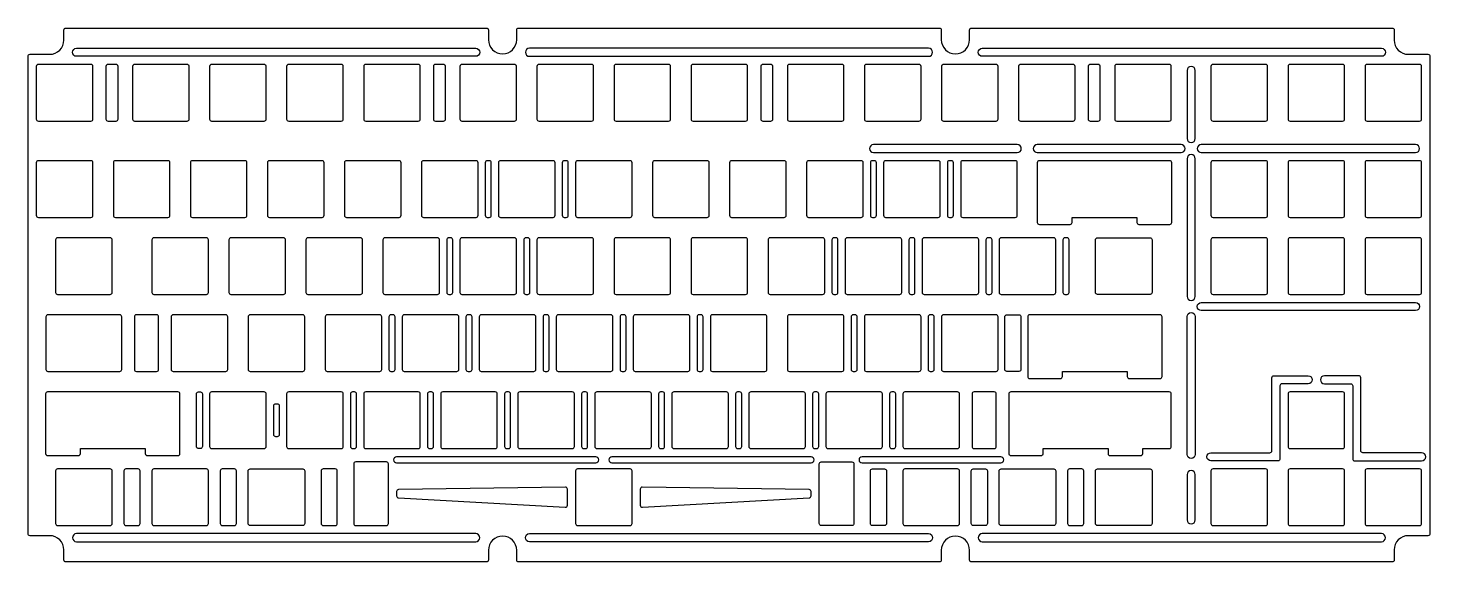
# Model space of a CAD drawing. Header units: millimetres. Extents: x 184 to 531, y 56 to 188.
import ezdxf

# ---------------------------------------------------------------- set-up
doc = ezdxf.new("R2010")
doc.units = ezdxf.units.MM

msp = doc.modelspace()

# ---------------------------------------------------------------- linework, layer by layer
msp.add_lwpolyline([(184.5, 180.67, -0.414214), (185, 181.17), (189.86, 181.17, 0.414214), (193.36, 184.67), (193.36, 187.16, -0.414214), (193.86, 187.66), (297.86, 187.66, -0.414214), (298.36, 187.16), (298.36, 184.77, 1), (305.36, 184.77), (305.36, 187.16, -0.414214), (305.86, 187.66), (409.86, 187.66, -0.414214), (410.36, 187.16), (410.36, 184.77, 1), (417.36, 184.77), (417.36, 187.16, -0.414214), (417.86, 187.66), (521.86, 187.66, -0.414214), (522.36, 187.16), (522.36, 184.67, 0.414214), (525.86, 181.17), (530.71, 181.17, -0.414214), (531.21, 180.67), (531.21, 62.66, -0.414214), (530.71, 62.16), (525.86, 62.16, 0.414214), (522.36, 58.66), (522.36, 56.16, -0.414214), (521.86, 55.66), (417.86, 55.66, -0.414214), (417.36, 56.16), (417.36, 58.56, 1), (410.36, 58.56), (410.36, 56.16, -0.414214), (409.86, 55.66), (305.86, 55.66, -0.414214), (305.36, 56.16), (305.36, 58.56, 1), (298.36, 58.56), (298.36, 56.16, -0.414214), (297.86, 55.66), (193.86, 55.66, -0.414214), (193.36, 56.16), (193.36, 58.66, 0.414214), (189.86, 62.16), (185, 62.16, -0.414214), (184.5, 62.66), (184.5, 180.67)], format="xyb")
for points in [[(196.5, 180.67, -1), (196.5, 182.67), (295.21, 182.67, -1), (295.21, 180.67)], [(407.21, 180.67, 1), (407.21, 182.67), (308.5, 182.67, 1), (308.5, 180.67)], [(420.5, 180.67, -1), (420.5, 182.67), (519.21, 182.67, -1), (519.21, 180.67)], [(200.55, 178.17, 0.414214), (200.05, 178.67), (187.05, 178.67, 0.414214), (186.55, 178.17), (186.55, 165.17, 0.414214), (187.05, 164.67), (200.05, 164.67, 0.414214), (200.55, 165.17)], [(206.28, 164.67, 0.414214), (206.78, 165.17), (206.78, 178.17, 0.414214), (206.28, 178.67), (204.28, 178.67, 0.414214), (203.78, 178.17), (203.78, 165.17, 0.414214), (204.28, 164.67)], [(224.36, 178.17, 0.414214), (223.86, 178.67), (210.86, 178.67, 0.414214), (210.36, 178.17), (210.36, 165.17, 0.414214), (210.86, 164.67), (223.86, 164.67, 0.414214), (224.36, 165.17)], [(243.41, 178.17, 0.414214), (242.91, 178.67), (229.91, 178.67, 0.414214), (229.41, 178.17), (229.41, 165.17, 0.414214), (229.91, 164.67), (242.91, 164.67, 0.414214), (243.41, 165.17)], [(262.46, 178.17, 0.414214), (261.96, 178.67), (248.96, 178.67, 0.414214), (248.46, 178.17), (248.46, 165.17, 0.414214), (248.96, 164.67), (261.96, 164.67, 0.414214), (262.46, 165.17)], [(281.51, 178.17, 0.414214), (281.01, 178.67), (268.01, 178.67, 0.414214), (267.51, 178.17), (267.51, 165.17, 0.414214), (268.01, 164.67), (281.01, 164.67, 0.414214), (281.51, 165.17)], [(287.24, 164.67, 0.414214), (287.74, 165.17), (287.74, 178.17, 0.414214), (287.24, 178.67), (285.24, 178.67, 0.414214), (284.74, 178.17), (284.74, 165.17, 0.414214), (285.24, 164.67)], [(305.32, 178.17, 0.414214), (304.82, 178.67), (291.82, 178.67, 0.414214), (291.32, 178.17), (291.32, 165.17, 0.414214), (291.82, 164.67), (304.82, 164.67, 0.414214), (305.32, 165.17)], [(324.37, 178.17, 0.414214), (323.87, 178.67), (310.87, 178.67, 0.414214), (310.37, 178.17), (310.37, 165.17, 0.414214), (310.87, 164.67), (323.87, 164.67, 0.414214), (324.37, 165.17)], [(343.42, 178.17, 0.414214), (342.92, 178.67), (329.92, 178.67, 0.414214), (329.42, 178.17), (329.42, 165.17, 0.414214), (329.92, 164.67), (342.92, 164.67, 0.414214), (343.42, 165.17)], [(362.47, 178.17, 0.414214), (361.97, 178.67), (348.97, 178.67, 0.414214), (348.47, 178.17), (348.47, 165.17, 0.414214), (348.97, 164.67), (361.97, 164.67, 0.414214), (362.47, 165.17)], [(368.21, 164.67, 0.414214), (368.71, 165.17), (368.71, 178.17, 0.414214), (368.21, 178.67), (366.21, 178.67, 0.414214), (365.71, 178.17), (365.71, 165.17, 0.414214), (366.21, 164.67)], [(386.29, 178.17, 0.414214), (385.79, 178.67), (372.79, 178.67, 0.414214), (372.29, 178.17), (372.29, 165.17, 0.414214), (372.79, 164.67), (385.79, 164.67, 0.414214), (386.29, 165.17)], [(405.34, 178.17, 0.414214), (404.84, 178.67), (391.84, 178.67, 0.414214), (391.34, 178.17), (391.34, 165.17, 0.414214), (391.84, 164.67), (404.84, 164.67, 0.414214), (405.34, 165.17)], [(424.39, 178.17, 0.414214), (423.89, 178.67), (410.89, 178.67, 0.414214), (410.39, 178.17), (410.39, 165.17, 0.414214), (410.89, 164.67), (423.89, 164.67, 0.414214), (424.39, 165.17)], [(443.44, 178.17, 0.414214), (442.94, 178.67), (429.94, 178.67, 0.414214), (429.44, 178.17), (429.44, 165.17, 0.414214), (429.94, 164.67), (442.94, 164.67, 0.414214), (443.44, 165.17)], [(449.17, 164.67, 0.414214), (449.67, 165.17), (449.67, 178.17, 0.414214), (449.17, 178.67), (447.17, 178.67, 0.414214), (446.67, 178.17), (446.67, 165.17, 0.414214), (447.17, 164.67)], [(467.25, 178.17, 0.414214), (466.75, 178.67), (453.75, 178.67, 0.414214), (453.25, 178.17), (453.25, 165.17, 0.414214), (453.75, 164.67), (466.75, 164.67, 0.414214), (467.25, 165.17)], [(473.16, 160.36), (473.16, 177.17, 1), (471.16, 177.17), (471.16, 160.36, 1)], [(491.06, 178.17, 0.414214), (490.56, 178.67), (477.56, 178.67, 0.414214), (477.06, 178.17), (477.06, 165.17, 0.414214), (477.56, 164.67), (490.56, 164.67, 0.414214), (491.06, 165.17)], [(510.11, 178.17, 0.414214), (509.61, 178.67), (496.61, 178.67, 0.414214), (496.11, 178.17), (496.11, 165.17, 0.414214), (496.61, 164.67), (509.61, 164.67, 0.414214), (510.11, 165.17)], [(529.16, 178.17, 0.414214), (528.66, 178.67), (515.66, 178.67, 0.414214), (515.16, 178.17), (515.16, 165.17, 0.414214), (515.66, 164.67), (528.66, 164.67, 0.414214), (529.16, 165.17)], [(393.61, 156.86), (429.15, 156.86, 1), (429.15, 158.86), (393.61, 158.86, 1)], [(469.66, 158.86), (434.11, 158.86, 1), (434.11, 156.86), (469.66, 156.86, 1)], [(471.16, 155.36), (471.16, 121.31, 1), (473.16, 121.31), (473.16, 155.36, 1)], [(527.66, 156.86, 1), (527.66, 158.86), (474.66, 158.86, 1), (474.66, 156.86)], [(200.55, 154.36, 0.414214), (200.05, 154.86), (187.05, 154.86, 0.414214), (186.55, 154.36), (186.55, 141.36, 0.414214), (187.05, 140.86), (200.05, 140.86, 0.414214), (200.55, 141.36)], [(219.6, 154.36, 0.414214), (219.1, 154.86), (206.1, 154.86, 0.414214), (205.6, 154.36), (205.6, 141.36, 0.414214), (206.1, 140.86), (219.1, 140.86, 0.414214), (219.6, 141.36)], [(238.65, 154.36, 0.414214), (238.15, 154.86), (225.15, 154.86, 0.414214), (224.65, 154.36), (224.65, 141.36, 0.414214), (225.15, 140.86), (238.15, 140.86, 0.414214), (238.65, 141.36)], [(257.7, 154.36, 0.414214), (257.2, 154.86), (244.2, 154.86, 0.414214), (243.7, 154.36), (243.7, 141.36, 0.414214), (244.2, 140.86), (257.2, 140.86, 0.414214), (257.7, 141.36)], [(276.75, 154.36, 0.414214), (276.25, 154.86), (263.25, 154.86, 0.414214), (262.75, 154.36), (262.75, 141.36, 0.414214), (263.25, 140.86), (276.25, 140.86, 0.414214), (276.75, 141.36)], [(295.8, 154.36, 0.414214), (295.3, 154.86), (282.3, 154.86, 0.414214), (281.8, 154.36), (281.8, 141.36, 0.414214), (282.3, 140.86), (295.3, 140.86, 0.414214), (295.8, 141.36)], [(298.57, 154.86), (298.07, 154.86, 0.414214), (297.57, 154.36), (297.57, 141.36, 0.414214), (298.07, 140.86), (298.57, 140.86, 0.414214), (299.07, 141.36), (299.07, 154.36, 0.414214)], [(314.85, 154.36, 0.414214), (314.35, 154.86), (301.35, 154.86, 0.414214), (300.85, 154.36), (300.85, 141.36, 0.414214), (301.35, 140.86), (314.35, 140.86, 0.414214), (314.85, 141.36)], [(317.62, 154.86), (317.12, 154.86, 0.414214), (316.62, 154.36), (316.62, 141.36, 0.414214), (317.12, 140.86), (317.62, 140.86, 0.414214), (318.12, 141.36), (318.12, 154.36, 0.414214)], [(333.9, 154.36, 0.414214), (333.4, 154.86), (320.4, 154.86, 0.414214), (319.9, 154.36), (319.9, 141.36, 0.414214), (320.4, 140.86), (333.4, 140.86, 0.414214), (333.9, 141.36)], [(352.95, 154.36, 0.414214), (352.45, 154.86), (339.45, 154.86, 0.414214), (338.95, 154.36), (338.95, 141.36, 0.414214), (339.45, 140.86), (352.45, 140.86, 0.414214), (352.95, 141.36)], [(372, 154.36, 0.414214), (371.5, 154.86), (358.5, 154.86, 0.414214), (358, 154.36), (358, 141.36, 0.414214), (358.5, 140.86), (371.5, 140.86, 0.414214), (372, 141.36)], [(391.05, 154.36, 0.414214), (390.55, 154.86), (377.55, 154.86, 0.414214), (377.05, 154.36), (377.05, 141.36, 0.414214), (377.55, 140.86), (390.55, 140.86, 0.414214), (391.05, 141.36)], [(393.82, 154.86), (393.32, 154.86, 0.414214), (392.82, 154.36), (392.82, 141.36, 0.414214), (393.32, 140.86), (393.82, 140.86, 0.414214), (394.32, 141.36), (394.32, 154.36, 0.414214)], [(410.1, 154.36, 0.414214), (409.6, 154.86), (396.6, 154.86, 0.414214), (396.1, 154.36), (396.1, 141.36, 0.414214), (396.6, 140.86), (409.6, 140.86, 0.414214), (410.1, 141.36)], [(412.87, 154.86), (412.37, 154.86, 0.414214), (411.87, 154.36), (411.87, 141.36, 0.414214), (412.37, 140.86), (412.87, 140.86, 0.414214), (413.37, 141.36), (413.37, 154.36, 0.414214)], [(429.15, 154.36, 0.414214), (428.65, 154.86), (415.65, 154.86, 0.414214), (415.15, 154.36), (415.15, 141.36, 0.414214), (415.65, 140.86), (428.65, 140.86, 0.414214), (429.15, 141.36)], [(491.06, 154.36, 0.414214), (490.56, 154.86), (477.56, 154.86, 0.414214), (477.06, 154.36), (477.06, 141.36, 0.414214), (477.56, 140.86), (490.56, 140.86, 0.414214), (491.06, 141.36)], [(510.11, 154.36, 0.414214), (509.61, 154.86), (496.61, 154.86, 0.414214), (496.11, 154.36), (496.11, 141.36, 0.414214), (496.61, 140.86), (509.61, 140.86, 0.414214), (510.11, 141.36)], [(529.16, 154.36, 0.414214), (528.66, 154.86), (515.66, 154.86, 0.414214), (515.16, 154.36), (515.16, 141.36, 0.414214), (515.66, 140.86), (528.66, 140.86, 0.414214), (529.16, 141.36)], [(205.31, 135.31, 0.414214), (204.81, 135.81), (191.81, 135.81, 0.414214), (191.31, 135.31), (191.31, 122.31, 0.414214), (191.81, 121.81), (204.81, 121.81, 0.414214), (205.31, 122.31)], [(229.12, 135.31, 0.414214), (228.62, 135.81), (215.62, 135.81, 0.414214), (215.12, 135.31), (215.12, 122.31, 0.414214), (215.62, 121.81), (228.62, 121.81, 0.414214), (229.12, 122.31)], [(248.17, 135.31, 0.414214), (247.67, 135.81), (234.67, 135.81, 0.414214), (234.17, 135.31), (234.17, 122.31, 0.414214), (234.67, 121.81), (247.67, 121.81, 0.414214), (248.17, 122.31)], [(267.22, 135.31, 0.414214), (266.72, 135.81), (253.72, 135.81, 0.414214), (253.22, 135.31), (253.22, 122.31, 0.414214), (253.72, 121.81), (266.72, 121.81, 0.414214), (267.22, 122.31)], [(286.27, 135.31, 0.414214), (285.77, 135.81), (272.77, 135.81, 0.414214), (272.27, 135.31), (272.27, 122.31, 0.414214), (272.77, 121.81), (285.77, 121.81, 0.414214), (286.27, 122.31)], [(289.05, 135.81), (288.55, 135.81, 0.414214), (288.05, 135.31), (288.05, 122.31, 0.414214), (288.55, 121.81), (289.05, 121.81, 0.414214), (289.55, 122.31), (289.55, 135.31, 0.414214)], [(305.32, 135.31, 0.414214), (304.82, 135.81), (291.82, 135.81, 0.414214), (291.32, 135.31), (291.32, 122.31, 0.414214), (291.82, 121.81), (304.82, 121.81, 0.414214), (305.32, 122.31)], [(308.1, 135.81), (307.6, 135.81, 0.414214), (307.1, 135.31), (307.1, 122.31, 0.414214), (307.6, 121.81), (308.1, 121.81, 0.414214), (308.6, 122.31), (308.6, 135.31, 0.414214)], [(324.37, 135.31, 0.414214), (323.87, 135.81), (310.87, 135.81, 0.414214), (310.37, 135.31), (310.37, 122.31, 0.414214), (310.87, 121.81), (323.87, 121.81, 0.414214), (324.37, 122.31)], [(343.42, 135.31, 0.414214), (342.92, 135.81), (329.92, 135.81, 0.414214), (329.42, 135.31), (329.42, 122.31, 0.414214), (329.92, 121.81), (342.92, 121.81, 0.414214), (343.42, 122.31)], [(362.47, 135.31, 0.414214), (361.97, 135.81), (348.97, 135.81, 0.414214), (348.47, 135.31), (348.47, 122.31, 0.414214), (348.97, 121.81), (361.97, 121.81, 0.414214), (362.47, 122.31)], [(381.52, 135.31, 0.414214), (381.02, 135.81), (368.02, 135.81, 0.414214), (367.52, 135.31), (367.52, 122.31, 0.414214), (368.02, 121.81), (381.02, 121.81, 0.414214), (381.52, 122.31)], [(384.3, 135.81), (383.8, 135.81, 0.414214), (383.3, 135.31), (383.3, 122.31, 0.414214), (383.8, 121.81), (384.3, 121.81, 0.414214), (384.8, 122.31), (384.8, 135.31, 0.414214)], [(400.57, 135.31, 0.414214), (400.07, 135.81), (387.07, 135.81, 0.414214), (386.57, 135.31), (386.57, 122.31, 0.414214), (387.07, 121.81), (400.07, 121.81, 0.414214), (400.57, 122.31)], [(403.35, 135.81), (402.85, 135.81, 0.414214), (402.35, 135.31), (402.35, 122.31, 0.414214), (402.85, 121.81), (403.35, 121.81, 0.414214), (403.85, 122.31), (403.85, 135.31, 0.414214)], [(419.62, 135.31, 0.414214), (419.12, 135.81), (406.12, 135.81, 0.414214), (405.62, 135.31), (405.62, 122.31, 0.414214), (406.12, 121.81), (419.12, 121.81, 0.414214), (419.62, 122.31)], [(422.4, 135.81), (421.9, 135.81, 0.414214), (421.4, 135.31), (421.4, 122.31, 0.414214), (421.9, 121.81), (422.4, 121.81, 0.414214), (422.9, 122.31), (422.9, 135.31, 0.414214)], [(438.67, 135.31, 0.414214), (438.17, 135.81), (425.17, 135.81, 0.414214), (424.67, 135.31), (424.67, 122.31, 0.414214), (425.17, 121.81), (438.17, 121.81, 0.414214), (438.67, 122.31)], [(441.45, 135.81), (440.95, 135.81, 0.414214), (440.45, 135.31), (440.45, 122.31, 0.414214), (440.95, 121.81), (441.45, 121.81, 0.414214), (441.95, 122.31), (441.95, 135.31, 0.414214)], [(448.49, 135.31, -0.414214), (448.99, 135.81), (461.99, 135.81, -0.414214), (462.49, 135.31), (462.49, 122.31, -0.414214), (461.99, 121.81), (448.99, 121.81, -0.414214), (448.49, 122.31)], [(491.06, 135.31, 0.414214), (490.56, 135.81), (477.56, 135.81, 0.414214), (477.06, 135.31), (477.06, 122.31, 0.414214), (477.56, 121.81), (490.56, 121.81, 0.414214), (491.06, 122.31)], [(510.11, 135.31, 0.414214), (509.61, 135.81), (496.61, 135.81, 0.414214), (496.11, 135.31), (496.11, 122.31, 0.414214), (496.61, 121.81), (509.61, 121.81, 0.414214), (510.11, 122.31)], [(529.16, 135.31, 0.414214), (528.66, 135.81), (515.66, 135.81, 0.414214), (515.16, 135.31), (515.16, 122.31, 0.414214), (515.66, 121.81), (528.66, 121.81, 0.414214), (529.16, 122.31)], [(527.66, 119.81, -1), (527.66, 117.81), (474.66, 117.81, -1), (474.66, 119.81)], [(189.43, 116.76, 0.414214), (188.93, 116.26), (188.93, 103.26, 0.414214), (189.43, 102.76), (207.19, 102.76, 0.414214), (207.69, 103.26), (207.69, 116.26, 0.414214), (207.19, 116.76)], [(211.29, 116.76, 0.414214), (210.79, 116.26), (210.79, 103.26, 0.414214), (211.29, 102.76), (216.29, 102.76, 0.414214), (216.79, 103.26), (216.79, 116.26, 0.414214), (216.29, 116.76)], [(233.89, 116.26, 0.414214), (233.39, 116.76), (220.39, 116.76, 0.414214), (219.89, 116.26), (219.89, 103.26, 0.414214), (220.39, 102.76), (233.39, 102.76, 0.414214), (233.89, 103.26)], [(252.94, 116.26, 0.414214), (252.44, 116.76), (239.44, 116.76, 0.414214), (238.94, 116.26), (238.94, 103.26, 0.414214), (239.44, 102.76), (252.44, 102.76, 0.414214), (252.94, 103.26)], [(271.99, 116.26, 0.414214), (271.49, 116.76), (258.49, 116.76, 0.414214), (257.99, 116.26), (257.99, 103.26, 0.414214), (258.49, 102.76), (271.49, 102.76, 0.414214), (271.99, 103.26)], [(274.76, 116.76), (274.26, 116.76, 0.414214), (273.76, 116.26), (273.76, 103.26, 0.414214), (274.26, 102.76), (274.76, 102.76, 0.414214), (275.26, 103.26), (275.26, 116.26, 0.414214)], [(291.04, 116.26, 0.414214), (290.54, 116.76), (277.54, 116.76, 0.414214), (277.04, 116.26), (277.04, 103.26, 0.414214), (277.54, 102.76), (290.54, 102.76, 0.414214), (291.04, 103.26)], [(293.81, 116.76), (293.31, 116.76, 0.414214), (292.81, 116.26), (292.81, 103.26, 0.414214), (293.31, 102.76), (293.81, 102.76, 0.414214), (294.31, 103.26), (294.31, 116.26, 0.414214)], [(310.09, 116.26, 0.414214), (309.59, 116.76), (296.59, 116.76, 0.414214), (296.09, 116.26), (296.09, 103.26, 0.414214), (296.59, 102.76), (309.59, 102.76, 0.414214), (310.09, 103.26)], [(312.86, 116.76), (312.36, 116.76, 0.414214), (311.86, 116.26), (311.86, 103.26, 0.414214), (312.36, 102.76), (312.86, 102.76, 0.414214), (313.36, 103.26), (313.36, 116.26, 0.414214)], [(329.14, 116.26, 0.414214), (328.64, 116.76), (315.64, 116.76, 0.414214), (315.14, 116.26), (315.14, 103.26, 0.414214), (315.64, 102.76), (328.64, 102.76, 0.414214), (329.14, 103.26)], [(331.91, 116.76), (331.41, 116.76, 0.414214), (330.91, 116.26), (330.91, 103.26, 0.414214), (331.41, 102.76), (331.91, 102.76, 0.414214), (332.41, 103.26), (332.41, 116.26, 0.414214)], [(348.19, 116.26, 0.414214), (347.69, 116.76), (334.69, 116.76, 0.414214), (334.19, 116.26), (334.19, 103.26, 0.414214), (334.69, 102.76), (347.69, 102.76, 0.414214), (348.19, 103.26)], [(350.96, 116.76), (350.46, 116.76, 0.414214), (349.96, 116.26), (349.96, 103.26, 0.414214), (350.46, 102.76), (350.96, 102.76, 0.414214), (351.46, 103.26), (351.46, 116.26, 0.414214)], [(367.24, 116.26, 0.414214), (366.74, 116.76), (353.74, 116.76, 0.414214), (353.24, 116.26), (353.24, 103.26, 0.414214), (353.74, 102.76), (366.74, 102.76, 0.414214), (367.24, 103.26)], [(386.29, 116.26, 0.414214), (385.79, 116.76), (372.79, 116.76, 0.414214), (372.29, 116.26), (372.29, 103.26, 0.414214), (372.79, 102.76), (385.79, 102.76, 0.414214), (386.29, 103.26)], [(389.06, 116.76), (388.56, 116.76, 0.414214), (388.06, 116.26), (388.06, 103.26, 0.414214), (388.56, 102.76), (389.06, 102.76, 0.414214), (389.56, 103.26), (389.56, 116.26, 0.414214)], [(405.34, 116.26, 0.414214), (404.84, 116.76), (391.84, 116.76, 0.414214), (391.34, 116.26), (391.34, 103.26, 0.414214), (391.84, 102.76), (404.84, 102.76, 0.414214), (405.34, 103.26)], [(408.11, 116.76), (407.61, 116.76, 0.414214), (407.11, 116.26), (407.11, 103.26, 0.414214), (407.61, 102.76), (408.11, 102.76, 0.414214), (408.61, 103.26), (408.61, 116.26, 0.414214)], [(424.39, 116.26, 0.414214), (423.89, 116.76), (410.89, 116.76, 0.414214), (410.39, 116.26), (410.39, 103.26, 0.414214), (410.89, 102.76), (423.89, 102.76, 0.414214), (424.39, 103.26)], [(430.06, 116.26), (430.06, 103.26, -0.414214), (429.56, 102.76), (426.56, 102.76, -0.414214), (426.06, 103.26), (426.06, 116.26, -0.414214), (426.56, 116.76), (429.56, 116.76, -0.414214)], [(471.16, 82.26), (471.16, 116.31, -1), (473.16, 116.31), (473.16, 82.26, -1)], [(492.11, 83.16), (492.11, 101.21, -0.414214), (492.61, 101.71), (501.11, 101.71, -1), (501.11, 99.71), (494.61, 99.71, 0.414214), (494.11, 99.21), (494.11, 81.16, -0.414214), (493.61, 80.66), (477.06, 80.66, -1), (477.06, 82.66), (491.61, 82.66, 0.414214)], [(512.11, 81.16, 0.414214), (512.61, 80.66), (529.16, 80.66, 1), (529.16, 82.66), (514.61, 82.66, -0.414214), (514.11, 83.16), (514.11, 101.21, 0.414214), (513.61, 101.71), (505.11, 101.71, 1), (505.11, 99.71), (511.61, 99.71, -0.414214), (512.11, 99.21)], [(226.64, 97.71), (227.14, 97.71, -0.414214), (227.64, 97.21), (227.64, 84.21, -0.414214), (227.14, 83.71), (226.64, 83.71, -0.414214), (226.14, 84.21), (226.14, 97.21, -0.414214)], [(243.41, 97.21, 0.414214), (242.91, 97.71), (229.91, 97.71, 0.414214), (229.41, 97.21), (229.41, 84.21, 0.414214), (229.91, 83.71), (242.91, 83.71, 0.414214), (243.41, 84.21)], [(262.46, 97.21, 0.414214), (261.96, 97.71), (248.96, 97.71, 0.414214), (248.46, 97.21), (248.46, 84.21, 0.414214), (248.96, 83.71), (261.96, 83.71, 0.414214), (262.46, 84.21)], [(265.24, 97.71), (264.74, 97.71, 0.414214), (264.24, 97.21), (264.24, 84.21, 0.414214), (264.74, 83.71), (265.24, 83.71, 0.414214), (265.74, 84.21), (265.74, 97.21, 0.414214)], [(281.51, 97.21, 0.414214), (281.01, 97.71), (268.01, 97.71, 0.414214), (267.51, 97.21), (267.51, 84.21, 0.414214), (268.01, 83.71), (281.01, 83.71, 0.414214), (281.51, 84.21)], [(284.29, 97.71), (283.79, 97.71, 0.414214), (283.29, 97.21), (283.29, 84.21, 0.414214), (283.79, 83.71), (284.29, 83.71, 0.414214), (284.79, 84.21), (284.79, 97.21, 0.414214)], [(300.56, 97.21, 0.414214), (300.06, 97.71), (287.06, 97.71, 0.414214), (286.56, 97.21), (286.56, 84.21, 0.414214), (287.06, 83.71), (300.06, 83.71, 0.414214), (300.56, 84.21)], [(303.34, 97.71), (302.84, 97.71, 0.414214), (302.34, 97.21), (302.34, 84.21, 0.414214), (302.84, 83.71), (303.34, 83.71, 0.414214), (303.84, 84.21), (303.84, 97.21, 0.414214)], [(319.61, 97.21, 0.414214), (319.11, 97.71), (306.11, 97.71, 0.414214), (305.61, 97.21), (305.61, 84.21, 0.414214), (306.11, 83.71), (319.11, 83.71, 0.414214), (319.61, 84.21)], [(322.39, 97.71), (321.89, 97.71, 0.414214), (321.39, 97.21), (321.39, 84.21, 0.414214), (321.89, 83.71), (322.39, 83.71, 0.414214), (322.89, 84.21), (322.89, 97.21, 0.414214)], [(338.66, 97.21, 0.414214), (338.16, 97.71), (325.16, 97.71, 0.414214), (324.66, 97.21), (324.66, 84.21, 0.414214), (325.16, 83.71), (338.16, 83.71, 0.414214), (338.66, 84.21)], [(341.44, 97.71), (340.94, 97.71, 0.414214), (340.44, 97.21), (340.44, 84.21, 0.414214), (340.94, 83.71), (341.44, 83.71, 0.414214), (341.94, 84.21), (341.94, 97.21, 0.414214)], [(357.71, 97.21, 0.414214), (357.21, 97.71), (344.21, 97.71, 0.414214), (343.71, 97.21), (343.71, 84.21, 0.414214), (344.21, 83.71), (357.21, 83.71, 0.414214), (357.71, 84.21)], [(360.49, 97.71), (359.99, 97.71, 0.414214), (359.49, 97.21), (359.49, 84.21, 0.414214), (359.99, 83.71), (360.49, 83.71, 0.414214), (360.99, 84.21), (360.99, 97.21, 0.414214)], [(376.76, 97.21, 0.414214), (376.26, 97.71), (363.26, 97.71, 0.414214), (362.76, 97.21), (362.76, 84.21, 0.414214), (363.26, 83.71), (376.26, 83.71, 0.414214), (376.76, 84.21)], [(379.54, 97.71), (379.04, 97.71, 0.414214), (378.54, 97.21), (378.54, 84.21, 0.414214), (379.04, 83.71), (379.54, 83.71, 0.414214), (380.04, 84.21), (380.04, 97.21, 0.414214)], [(395.81, 97.21, 0.414214), (395.31, 97.71), (382.31, 97.71, 0.414214), (381.81, 97.21), (381.81, 84.21, 0.414214), (382.31, 83.71), (395.31, 83.71, 0.414214), (395.81, 84.21)], [(398.59, 97.71), (398.09, 97.71, 0.414214), (397.59, 97.21), (397.59, 84.21, 0.414214), (398.09, 83.71), (398.59, 83.71, 0.414214), (399.09, 84.21), (399.09, 97.21, 0.414214)], [(414.86, 97.21, 0.414214), (414.36, 97.71), (401.36, 97.71, 0.414214), (400.86, 97.21), (400.86, 84.21, 0.414214), (401.36, 83.71), (414.36, 83.71, 0.414214), (414.86, 84.21)], [(418.46, 97.71, 0.414214), (417.96, 97.21), (417.96, 84.21, 0.414214), (418.46, 83.71), (423.46, 83.71, 0.414214), (423.96, 84.21), (423.96, 97.21, 0.414214), (423.46, 97.71)], [(427.56, 81.96), (435.07, 81.96, 0.414214), (435.57, 82.46), (435.57, 83.71), (451.59, 83.71), (451.59, 82.46, 0.414214), (452.09, 81.96), (459.69, 81.96, 0.414214), (460.19, 82.46), (460.19, 83.71), (466.75, 83.71, 0.414214), (467.25, 84.21), (467.25, 97.21, 0.414214), (466.75, 97.71), (427.56, 97.71, 0.414214), (427.06, 97.21), (427.06, 82.46, 0.414214)], [(510.11, 97.21, 0.414214), (509.61, 97.71), (496.61, 97.71, 0.414214), (496.11, 97.21), (496.11, 84.21, 0.414214), (496.61, 83.71), (509.61, 83.71, 0.414214), (510.11, 84.21)], [(245.69, 94.71, 0.414214), (245.19, 94.21), (245.19, 87.21, 0.414214), (245.69, 86.71), (246.19, 86.71, 0.414214), (246.69, 87.21), (246.69, 94.21, 0.414214), (246.19, 94.71)], [(273.64, 79.9, 0.414214), (273.14, 80.4), (265.54, 80.4, 0.414214), (265.04, 79.9), (265.04, 65.16, 0.414214), (265.54, 64.66), (273.14, 64.66, 0.414214), (273.64, 65.16)], [(324.9, 80.16, 1), (324.9, 81.66), (275.64, 81.66, 1), (275.64, 80.16)], [(378.16, 80.16, 1), (378.16, 81.66), (328.9, 81.66, 1), (328.9, 80.16)], [(380.16, 79.9, -0.414214), (380.66, 80.4), (388.26, 80.4, -0.414214), (388.76, 79.9), (388.76, 65.16, -0.414214), (388.26, 64.66), (380.66, 64.66, -0.414214), (380.16, 65.16)], [(390.76, 80.16), (425.06, 80.16, 1), (425.06, 81.66), (390.76, 81.66, 1)], [(205.31, 78.16, 0.414214), (204.81, 78.66), (191.81, 78.66, 0.414214), (191.31, 78.16), (191.31, 65.16, 0.414214), (191.81, 64.66), (204.81, 64.66, 0.414214), (205.31, 65.16)], [(211.72, 78.66), (208.72, 78.66, 0.414214), (208.22, 78.16), (208.22, 65.16, 0.414214), (208.72, 64.66), (211.72, 64.66, 0.414214), (212.22, 65.16), (212.22, 78.16, 0.414214)], [(229.12, 78.16, 0.414214), (228.62, 78.66), (215.62, 78.66, 0.414214), (215.12, 78.16), (215.12, 65.16, 0.414214), (215.62, 64.66), (228.62, 64.66, 0.414214), (229.12, 65.16)], [(232.03, 78.16), (232.03, 65.16, 0.414214), (232.53, 64.66), (235.53, 64.66, 0.414214), (236.03, 65.16), (236.03, 78.16, 0.414214), (235.53, 78.66), (232.53, 78.66, 0.414214)], [(238.94, 78.16, -0.414214), (239.44, 78.66), (252.44, 78.66, -0.414214), (252.94, 78.16), (252.94, 65.16, -0.414214), (252.44, 64.66), (239.44, 64.66, -0.414214), (238.94, 65.16)], [(256.99, 78.16), (256.99, 65.16, 0.414214), (257.49, 64.66), (260.49, 64.66, 0.414214), (260.99, 65.16), (260.99, 78.16, 0.414214), (260.49, 78.66), (257.49, 78.66, 0.414214)], [(333.9, 78.16, 0.414214), (333.4, 78.66), (320.4, 78.66, 0.414214), (319.9, 78.16), (319.9, 65.16, 0.414214), (320.4, 64.66), (333.4, 64.66, 0.414214), (333.9, 65.16)], [(396.81, 78.16), (396.81, 65.16, -0.414214), (396.31, 64.66), (393.31, 64.66, -0.414214), (392.81, 65.16), (392.81, 78.16, -0.414214), (393.31, 78.66), (396.31, 78.66, -0.414214)], [(414.86, 78.16, 0.414214), (414.36, 78.66), (401.36, 78.66, 0.414214), (400.86, 78.16), (400.86, 65.16, 0.414214), (401.36, 64.66), (414.36, 64.66, 0.414214), (414.86, 65.16)], [(421.77, 78.16), (421.77, 65.16, -0.414214), (421.27, 64.66), (418.27, 64.66, -0.414214), (417.77, 65.16), (417.77, 78.16, -0.414214), (418.27, 78.66), (421.27, 78.66, -0.414214)], [(424.67, 78.16, -0.414214), (425.17, 78.66), (438.17, 78.66, -0.414214), (438.67, 78.16), (438.67, 65.16, -0.414214), (438.17, 64.66), (425.17, 64.66, -0.414214), (424.67, 65.16)], [(441.58, 78.16), (441.58, 65.16, 0.414214), (442.08, 64.66), (445.08, 64.66, 0.414214), (445.58, 65.16), (445.58, 78.16, 0.414214), (445.08, 78.66), (442.08, 78.66, 0.414214)], [(448.49, 78.16, -0.414214), (448.99, 78.66), (461.99, 78.66, -0.414214), (462.49, 78.16), (462.49, 65.16, -0.414214), (461.99, 64.66), (448.99, 64.66, -0.414214), (448.49, 65.16)], [(471.16, 77.26), (471.16, 66.06, 1), (473.16, 66.06), (473.16, 77.26, 1)], [(491.06, 78.16, 0.414214), (490.56, 78.66), (477.56, 78.66, 0.414214), (477.06, 78.16), (477.06, 65.16, 0.414214), (477.56, 64.66), (490.56, 64.66, 0.414214), (491.06, 65.16)], [(510.11, 78.16, 0.414214), (509.61, 78.66), (496.61, 78.66, 0.414214), (496.11, 78.16), (496.11, 65.16, 0.414214), (496.61, 64.66), (509.61, 64.66, 0.414214), (510.11, 65.16)], [(529.16, 78.16, 0.414214), (528.66, 78.66), (515.66, 78.66, 0.414214), (515.16, 78.16), (515.16, 65.16, 0.414214), (515.66, 64.66), (528.66, 64.66, 0.414214), (529.16, 65.16)], [(275.64, 73.04), (275.64, 72, 0.397869), (276.11, 71.5), (317.37, 69.18, 0.430749), (317.9, 69.68), (317.9, 73.65, 0.418555), (317.39, 74.15), (276.13, 73.54, 0.409886)], [(335.9, 73.65), (335.9, 69.68, 0.430749), (336.43, 69.18), (377.69, 71.5, 0.397869), (378.16, 72), (378.16, 73.04, 0.409886), (377.67, 73.54), (336.41, 74.15, 0.418555)], [(196.5, 62.66, 1), (196.5, 60.66), (295.21, 60.66, 1), (295.21, 62.66)], [(407.21, 62.66, -1), (407.21, 60.66), (308.5, 60.66, -1), (308.5, 62.66)], [(420.5, 62.66, 1), (420.5, 60.66), (519.21, 60.66, 1), (519.21, 62.66)]]:
    msp.add_lwpolyline(points, format="xyb", close=True)
at = {"linetype": 'Continuous'}
for points in [[(434.61, 154.86, 0.414214), (434.11, 154.36), (434.11, 139.61, 0.414214), (434.61, 139.11), (442.21, 139.11, 0.414214), (442.71, 139.61), (442.71, 140.86), (458.74, 140.86), (458.74, 139.61, 0.414214), (459.24, 139.11), (466.84, 139.11, 0.414214), (467.34, 139.61), (467.34, 154.36, 0.414214), (466.84, 154.86)], [(432.23, 116.76, 0.414214), (431.73, 116.26), (431.73, 101.51, 0.414214), (432.23, 101.01), (439.83, 101.01, 0.414214), (440.33, 101.51), (440.33, 102.76), (456.36, 102.76), (456.36, 101.51, 0.414214), (456.86, 101.01), (464.46, 101.01, 0.414214), (464.96, 101.51), (464.96, 116.26, 0.414214), (464.46, 116.76)], [(189.34, 97.71, 0.414214), (188.84, 97.21), (188.84, 82.46, 0.414214), (189.34, 81.96), (196.94, 81.96, 0.414214), (197.44, 82.46), (197.44, 83.71), (213.47, 83.71), (213.47, 82.46, 0.414214), (213.97, 81.96), (221.57, 81.96, 0.414214), (222.07, 82.46), (222.07, 97.21, 0.414214), (221.57, 97.71)]]:
    msp.add_lwpolyline(points, format="xyb", close=True, dxfattribs=at)

doc.saveas('drawing.dxf')
